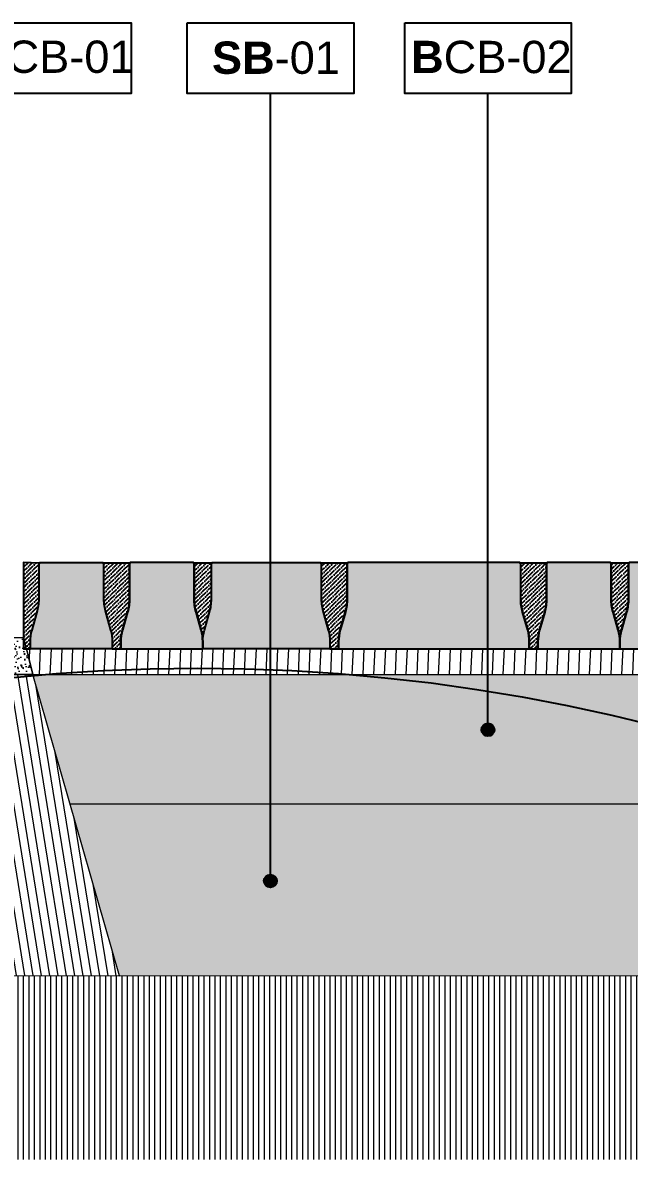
# Model space of a CAD drawing. Header units: metres. Extents: x -325 to 301, y -147 to 149.
# Drawn here: x 69.572 to 70.276, y 54.104 to 55.431 of the extents above; entities that cross this region are included whole.
import ezdxf

# ---------------------------------------------------------------- set-up
doc = ezdxf.new("R2010")
doc.units = ezdxf.units.M
doc.layers.add('-aux', color=50, linetype='Continuous', plot=False)
doc.layers.add('-AUX_MON', color=3, linetype='Continuous', plot=False)
doc.layers.add('0-TX-1_25', color=7, linetype='Continuous', true_color=0x3f4f7f)
doc.layers.add('EIT_3 TR sorra', color=7, linetype='Continuous', true_color=0xd8ceb0)
for name, color, linetype, lineweight, true_color in [('03-TR-Paviment_05_Open Joint Precast Pavements', 7, 'Continuous', 5, 0xb3b3b3), ('3-TR sorra granitica', 7, 'Continuous', 0, 0xf2dac9), ('3-TR tot_u', 7, 'Continuous', 5, 0x787878)]:
    doc.layers.add(name, color=color, linetype=linetype, lineweight=lineweight, true_color=true_color)
for name, color, linetype, lineweight in [('1-CM', 7, 'Continuous', 0), ('3-TR Formigó', 252, 'Continuous', 0), ('3-TR Seleccionat', 44, 'Continuous', 0), ('3-TR Tot-u', 37, 'Continuous', 0)]:
    doc.layers.add(name, color=color, linetype=linetype, lineweight=lineweight)
for name, color, linetype in [('1-L- kodolé', 7, 'Continuous'), ('A-KEYPLAN_HATCH', 7, 'Continuous'), ('A_TEXT_2', 7, 'Continuous')]:
    doc.layers.add(name, color=color, linetype=linetype)
doc.styles.get("Standard").update_dxf_attribs({"font": 'arial.ttf'})

# ---------------------------------------------------------------- blocks, each defined once
blk = doc.blocks.new('hatch keyplan 2')
at = {"layer": 'A-KEYPLAN_HATCH'}
blk.add_lwpolyline([(0, 0.005476596624248486), (0.012874798693294, 0.005476596623793739), (0.012874798693294, -2.273736754432321e-13), (0, 0)], close=True, dxfattribs=at)
blk = doc.blocks.new('hatch keyplan')
at = {"layer": 'A-KEYPLAN_HATCH'}
blk.add_blockref('hatch keyplan 2', (1.430579833341536, 0.8521467901477053), dxfattribs=at)
blk = doc.blocks.new('B-CB02')
at = {"layer": 'A-KEYPLAN_HATCH'}
blk.add_blockref('hatch keyplan', (-1.430579833341536, -0.8521467901477053), dxfattribs=at)
at = {"layer": 'A_TEXT_2', "insert": (-0.0007977308478888112, 0.004087061300781514), "char_height": 0.0025, "attachment_point": 1}
blk.add_mtext_dynamic_manual_height_columns('\\pi0.00129;{\\fArial|b1|i0|c0|p34;B}CB-02', width=0.01456192034901793, gutter_width=0.015, heights=[0], dxfattribs=at)
blk = doc.blocks.new('SB-01')
at = {"layer": 'A-KEYPLAN_HATCH'}
blk.add_blockref('hatch keyplan', (-1.430579833341536, -0.8521467901477053), dxfattribs=at)
at = {"layer": 'A_TEXT_2', "insert": (-0.0007977307988561444, 0.004032374434375541), "char_height": 0.0025, "attachment_point": 1}
blk.add_mtext_dynamic_manual_height_columns('\\pi0.00271;{\\fArial|b1|i0|c0|p34;SB}-01', width=0.01456192034901793, gutter_width=0.015, heights=[0], dxfattribs=at)
blk = doc.blocks.new('B-CB01')
at = {"layer": 'A-KEYPLAN_HATCH'}
blk.add_blockref('hatch keyplan', (-1.430579833341536, -0.8521467901477052), dxfattribs=at)
at = {"layer": 'A_TEXT_2', "insert": (-0.0007977308478921419, 0.004105509799023688), "char_height": 0.0025, "attachment_point": 1}
blk.add_mtext_dynamic_manual_height_columns('\\pi0.00152;{\\fArial|b1|i0|c0|p34;B}CB-01', width=0.01456192034901793, gutter_width=0.015, heights=[0], dxfattribs=at)
blk = doc.blocks.new('POINT')
at = {"layer": '0-TX-1_25'}
h = blk.add_hatch(dxfattribs=at)
h.set_pattern_fill('ANGLE', color=256)
h.set_pattern_definition([(0, (-83.74681484067048, -12.72584030761209), (0, 6.985), [5.08, -1.905]), (90, (-83.74681484067048, -12.72584030761209), (-6.985, 4.277078946022131e-16), [5.08, -1.905])])
edge = h.paths.add_edge_path()
edge.add_arc((0, 0), 0.0075, 0, 360)
h = blk.add_hatch(color=256, dxfattribs=at)
h.dxf.hatch_style = 1
edge = h.paths.add_edge_path()
edge.add_arc((0, 0), 0.0075, 0, 360)
blk.add_circle((0, 0), 0.0075, dxfattribs=at)

msp = doc.modelspace()

# ---------------------------------------------------------------- hatches: boundary and pattern name
at = {"layer": '03-TR-Paviment_05_Open Joint Precast Pavements'}
h = msp.add_hatch(color=256, dxfattribs=at)
h.dxf.hatch_style = 1
edge = h.paths.add_edge_path()
edge.add_line((69.58116131188193, 54.70496714270942), (69.58116131141627, 54.71316292432405))
edge.add_arc((69.62957886759848, 54.71316292567589), 0.04841755618221556, 164.0009824733315, 180.0000015997192, ccw=False)
edge.add_line((69.58303669659266, 54.72650781476207), (69.58898333744922, 54.74724754940056))
edge.add_arc((69.53405216237587, 54.76299779401215), 0.05714459029745565, 344.0009795872384, 359.9999987135214)
edge.add_line((69.59119675267333, 54.76299779272907), (69.59119675267333, 54.80412306699239))
edge.add_line((69.59119675267333, 54.80412306699239), (69.5919939587436, 54.80412306792371))
edge.add_line((69.5919939587436, 54.80412306792371), (69.59199395781228, 54.8049671446652))
edge.add_line((69.59199395781228, 54.8049671446652), (69.66529175318622, 54.80496714373388))
edge.add_line((69.66529175318622, 54.80496714373388), (69.66529175132358, 54.80412306559541))
edge.add_line((69.66529175132358, 54.80412306559541), (69.66608895692819, 54.8041230693207))
edge.add_line((69.66608895692819, 54.8041230693207), (69.66608895646253, 54.76299779226341))
edge.add_arc((69.72323354510321, 54.76299779377932), 0.05714458864068208, 180.0000015199253, 195.9990206462064)
edge.add_line((69.66830237168664, 54.74724754940056), (69.67424901207754, 54.72650781150244))
edge.add_arc((69.62770684060605, 54.71316292572982), 0.04841755571655446, -5.520878687548247e-06, 15.999013605509106, ccw=False)
edge.add_line((69.6761243963226, 54.71316292106442), (69.6761243963226, 54.70496714270942))
edge.add_line((69.6761243963226, 54.70496714270942), (69.58116131188193, 54.70496714270942))
h = msp.add_hatch(color=256, dxfattribs=at)
h.dxf.hatch_style = 1
edge = h.paths.add_edge_path()
edge.add_line((69.78108748193675, 54.70496714270942), (69.78108748193675, 54.71316292292707))
edge.add_arc((69.73266992220815, 54.71316292308779), 0.0484175597286054, 359.9999998098119, 375.9990189361993)
edge.add_line((69.7792120962947, 54.72650781429641), (69.77326545683512, 54.74724754846923))
edge.add_arc((69.82819663379809, 54.76299779165688), 0.05714459172141124, 179.999999391869, 195.9990185181498, ccw=False)
edge.add_line((69.77105204207668, 54.76299779226341), (69.77105204114535, 54.80412306699239))
edge.add_line((69.77105204114535, 54.80412306699239), (69.77025483647206, 54.80412306699239))
edge.add_line((69.77025483647206, 54.80412306699239), (69.7702548360064, 54.80496714280255))
edge.add_line((69.7702548360064, 54.80496714280255), (69.69695704202944, 54.80496714373388))
edge.add_line((69.69695704202944, 54.80496714373388), (69.69695704202944, 54.80412306652673))
edge.add_line((69.69695704202944, 54.80412306652673), (69.69615983689049, 54.8041230693207))
edge.add_line((69.69615983689049, 54.8041230693207), (69.69615983642483, 54.76299779226341))
edge.add_arc((69.63901525133053, 54.7629977925882), 0.05714458509429221, 344.0009805480629, 359.9999996743445, ccw=False)
edge.add_line((69.69394642166638, 54.74724755033188), (69.68799978174114, 54.72650781103678))
edge.add_arc((69.73454195085735, 54.71316292052665), 0.04841755475826025, 164.000980237225, 179.9999993636152)
edge.add_line((69.68612439609909, 54.71316292106442), (69.68612439703041, 54.70496714270942))
edge.add_line((69.68612439703041, 54.70496714270942), (69.78108748193675, 54.70496714270942))
h = msp.add_hatch(color=256, dxfattribs=at)
h.dxf.hatch_style = 1
edge = h.paths.add_edge_path()
edge.add_line((69.78108748193675, 54.7049671441064), (69.78108748193675, 54.71316292292707))
edge.add_arc((69.82950503527107, 54.71316292049968), 0.04841755333431769, 164.0009780011229, 179.9999971275111, ccw=False)
edge.add_line((69.78296286804446, 54.72650781243377), (69.78890950750404, 54.74724754846923))
edge.add_arc((69.73397832841864, 54.76299778857615), 0.05714459291252252, 344.0009850376208, 360.0000041639036)
edge.add_line((69.79112292133117, 54.76299779272907), (69.79112292039984, 54.80412306652673))
edge.add_line((69.79112292039984, 54.80412306652673), (69.7919201278671, 54.80412306699239))
edge.add_line((69.7919201278671, 54.80412306699239), (69.79192012740144, 54.80496714419954))
edge.add_line((69.79192012740144, 54.80496714419954), (69.9177459991149, 54.80496714606218))
edge.add_line((69.9177459991149, 54.80496714606218), (69.91774599771792, 54.80412306699239))
edge.add_line((69.91774599771792, 54.80412306699239), (69.91854320378819, 54.804123071649))
edge.add_line((69.91854320378819, 54.804123071649), (69.91854320378819, 54.76299779505737))
edge.add_arc((69.9756877926617, 54.76299779823006), 0.05714458887351279, 180.0000031810812, 195.9990223073626)
edge.add_line((69.92075661947796, 54.74724755219452), (69.92670325847187, 54.72650781383075))
edge.add_arc((69.88016108816454, 54.71316291977423), 0.0484175568807084, 4.282019801848946e-06, 15.999023408407481, ccw=False)
edge.add_line((69.92857864504525, 54.71316292339273), (69.92857864457959, 54.70496714457207))
edge.add_line((69.92857864457959, 54.70496714457207), (69.78108748193675, 54.7049671441064))
h = msp.add_hatch(color=256, dxfattribs=at)
h.dxf.hatch_style = 1
edge = h.paths.add_edge_path()
edge.add_line((70.15988626289958, 54.70496714690037), (70.1598862638309, 54.71316292572104))
edge.add_arc((70.11146870575908, 54.71316292564892), 0.04841755807181869, 8.533618166016224e-08, 15.99901921172602)
edge.add_line((70.15801087818885, 54.72650781662472), (70.15206423779794, 54.74724755172886))
edge.add_arc((70.20699541618485, 54.76299779680612), 0.05714459361101479, 180.0000008195852, 195.9990199458679, ccw=False)
edge.add_line((70.14985082257384, 54.7629977959887), (70.14985082257384, 54.80412307025202))
edge.add_line((70.14985082257384, 54.80412307025202), (70.14905361743489, 54.80412307025202))
edge.add_line((70.14905361743489, 54.80412307025202), (70.14905361743489, 54.80496714606218))
edge.add_line((70.14905361743489, 54.80496714606218), (69.9494821681253, 54.8049671469935))
edge.add_line((69.9494821681253, 54.8049671469935), (69.9494821681253, 54.80412306978636))
edge.add_line((69.9494821681253, 54.80412306978636), (69.94868496252069, 54.80412307351165))
edge.add_line((69.94868496252069, 54.80412307351165), (69.94868496298635, 54.76299779692002))
edge.add_arc((69.8915403717306, 54.76299779299993), 0.05714459125574946, -15.999015195823915, 3.930457012302213e-06, ccw=False)
edge.add_line((69.94647154915923, 54.74724755312585), (69.94052490923399, 54.72650781383075))
edge.add_arc((69.98706707669342, 54.71316292355345), 0.0484175531014875, 164.0009799617028, 179.9999990880909)
edge.add_line((69.93864952359193, 54.71316292432405), (69.93864952359193, 54.70496714596905))
edge.add_line((69.93864952359193, 54.70496714596905), (70.15988626289958, 54.70496714690037))
h = msp.add_hatch(color=256, dxfattribs=at)
h.dxf.hatch_style = 1
edge = h.paths.add_edge_path()
edge.add_line((70.26484934804806, 54.7049671478317), (70.26484934944504, 54.7131629261867))
edge.add_arc((70.21643178617005, 54.7131629251563), 0.04841756327499525, 1.219342830795449e-06, 15.99902034572975)
edge.add_line((70.26297396333733, 54.72650781848736), (70.25702732248077, 54.74724755359151))
edge.add_arc((70.31195849470622, 54.76299779442388), 0.05714458651823488, 179.9999984310458, 195.9990175573292, ccw=False)
edge.add_line((70.25481390818798, 54.7629977959887), (70.25481390772232, 54.80412307025202))
edge.add_line((70.25481390772232, 54.80412307025202), (70.25401670258337, 54.80412307118334))
edge.add_line((70.25401670258337, 54.80412307118334), (70.2540167035147, 54.8049671469935))
edge.add_line((70.2540167035147, 54.8049671469935), (70.18071890860641, 54.80496714745917))
edge.add_line((70.18071890860641, 54.80496714745917), (70.18071890860641, 54.8041230693207))
edge.add_line((70.18071890860641, 54.8041230693207), (70.17992170253613, 54.80412307397731))
edge.add_line((70.17992170253613, 54.80412307397731), (70.17992170346746, 54.76299779645436))
edge.add_arc((70.12277711529244, 54.76299779465671), 0.0571445881750208, -15.999017323880423, 1.8024007886197069e-06, ccw=False)
edge.add_line((70.17770828917467, 54.74724755359151), (70.17176164924943, 54.72650781429641))
edge.add_arc((70.21830381505208, 54.71316292425194), 0.0484175514447011, 164.0009796861759, 179.9999988125665)
edge.add_line((70.16988626360738, 54.71316292525538), (70.1698862645387, 54.70496714690037))
edge.add_line((70.1698862645387, 54.70496714690037), (70.26484934804806, 54.7049671478317))
h = msp.add_hatch(color=256, dxfattribs=at)
h.dxf.hatch_style = 1
edge = h.paths.add_edge_path()
edge.add_line((70.43234051024386, 54.70496714736603), (70.4323405097782, 54.7131629261867))
edge.add_arc((70.38392295051526, 54.71316292966097), 0.04841755926294423, 359.9999958886527, 375.9990150150401)
edge.add_line((70.43046512506747, 54.72650781755604), (70.42451848467657, 54.74724755266018))
edge.add_arc((70.47944966163953, 54.76299779584783), 0.05714459172141124, 179.999999391869, 195.9990185181498, ccw=False)
edge.add_line((70.42230506991812, 54.76299779645436), (70.42230506945246, 54.80412307071768))
edge.add_line((70.42230506945246, 54.80412307071768), (70.42150786431351, 54.80412307118334))
edge.add_line((70.42150786431351, 54.80412307118334), (70.42150786431351, 54.8049671469935))
edge.add_line((70.42150786431351, 54.8049671469935), (70.27568199304709, 54.80496714839049))
edge.add_line((70.27568199304709, 54.80496714839049), (70.27568199397841, 54.80412306978636))
edge.add_line((70.27568199397841, 54.80412306978636), (70.2748847883738, 54.80412307444297))
edge.add_line((70.2748847883738, 54.80412307444297), (70.27488478883946, 54.76299779692002))
edge.add_arc((70.21774020019878, 54.76299779843593), 0.05714458864068208, 344.0009793537936, 359.99999848007474, ccw=False)
edge.add_line((70.27267137361535, 54.74724755405717), (70.26672473415577, 54.72650781429641))
edge.add_arc((70.31326690161521, 54.71316292401911), 0.0484175531014875, 164.0009799617028, 179.9999990880909)
edge.add_line((70.26484934851372, 54.71316292478971), (70.26484934804806, 54.7049671478317))
edge.add_line((70.26484934804806, 54.7049671478317), (70.43234051024386, 54.70496714736603))
at = {"layer": '3-TR Formigó'}
h = msp.add_hatch(dxfattribs=at)
h.set_pattern_fill('ANSI31', color=256, scale=0.003, angle=234.1752438963392, style=0)
h.set_pattern_definition([(279.1752438963392, (30.55168772833082, -37.0402800558387), (0.009403130041245794, 0.001518805592372137), [])])
h.paths.add_polyline_path([(69.26479608225027, 54.68781439920836), (69.26185965275819, 54.67496714080112), (69.26536664602102, 54.68781421862742)])
h.paths.add_polyline_path([(69.58395847193043, 54.67496714082662), (69.26185965275819, 54.67496714080112), (69.18227604031613, 54.3267546368532), (69.6846533415339, 54.32510280766483)])
at = {"layer": '3-TR Seleccionat'}
h = msp.add_hatch(dxfattribs=at)
h.set_pattern_fill('ANSI31', color=256, scale=0.002, angle=225, style=0)
h.set_pattern_definition([(270, (441145.4500372622, -650782.2914663851), (-0.00635, -1.734723475976807e-18), [])])
h.paths.add_polyline_path([(70.83859111886316, 54.32496732452221), (70.83859111700285, 54.11211401200694), (68.00319703128964, 54.11211401154128), (68.00319703124309, 54.37823437794212), (69.21885653334536, 54.32515749658915), (69.59463289343628, 54.32496736663732)])
at = {"layer": '3-TR sorra granitica'}
h = msp.add_hatch(dxfattribs=at)
h.set_pattern_fill('LINE', color=256, scale=0.09999999999999998, angle=51.85352778411536, style=0)
h.set_pattern_definition([(87.50000002286343, (100.7384107214512, 261.683301193957), (-0.0124881027699908, 0.0005452423370833593), [])])
h.paths.add_polyline_path([(69.57717916258451, 54.7049655843996), (69.58395847193064, 54.67496714082588), (70.83859111746618, 54.67496732452221), (70.83859111793184, 54.70496712168154)])
at = {"layer": '3-TR Tot-u'}
h = msp.add_hatch(dxfattribs=at)
h.set_pattern_fill('EARTH', color=256, scale=0.005, angle=-80.8247561036608, style=0)
h.set_pattern_definition([(279.1752438963392, (-118.9625174717181, 14.03905502825332), (0.03640645211205976, -0.02628108149624554), [0.03175, -0.03175]), (279.1752438963392, (-118.9507635591665, 14.04095353524378), (0.03640645211205976, -0.02628108149624554), [0.03175, -0.03175]), (279.1752438963392, (-118.939009646615, 14.04285204223424), (0.03640645211205976, -0.02628108149624554), [0.03175, -0.03175]), (9.175243896339197, (-118.934458840101, 14.03956690704722), (0.02628108149624554, 0.03640645211205976), [0.03175, -0.03175]), (9.175243896339197, (-118.9325603331105, 14.02781299449566), (0.02628108149624554, 0.03640645211205976), [0.03175, -0.03175]), (9.175243896339197, (-118.93066182612, 14.0160590819441), (0.02628108149624554, 0.03640645211205976), [0.03175, -0.03175])])
h.paths.add_polyline_path([(69.18227604026966, 54.32675463664972), (69.22758041758313, 54.52496714061017), (68.00552659687641, 54.57832320415956), (68.00319703124309, 54.37823437794212)])
h.paths.add_polyline_path([(69.62713013716679, 54.52496718622254), (69.68465334153393, 54.32510280766484), (70.83859111209202, 54.32496732452221), (70.83859111886316, 54.52496732452222)])
at = {"layer": '3-TR tot_u'}
h = msp.add_hatch(dxfattribs=at)
h.set_pattern_fill('AR-CONC', color=256, scale=8.999999999999999e-05, angle=89.12013604502302)
h.set_pattern_definition([(139.120136045023, (-14.60224053864265, 33.56917812965273), (0.001686133734558681, 0.01637265856101822), [0.0017145, -0.0188595]), (84.12013604502302, (-14.60224053864265, 33.56917812965273), (-0.01724179617372197, -0.00290748711466006), [0.0013716, -0.0150876525753]), (189.571580745023, (-14.60210002789198, 33.57054251348421), (-0.01555566173899593, 0.01346517139233876), [0.001457100792, -0.016028122014]), (135.304336045023, (-14.60681199956234, 33.56924833691632), (0.004158003480228345, 0.0243361331650143), [0.00257175, -0.02828925]), (185.755693655023, (-14.60646550175926, 33.57127634624469), (-0.02193762528519581, 0.02170580378220735), [0.0021856520826, -0.0240422047344]), (80.30428721502301, (-14.60681199956234, 33.56924833691632), (-0.02193762528408031, 0.02170580378340302), [0.0020573970363, -0.0226313758728]), (110.120136045023, (-14.60563403070061, 33.57151651556026), (0.009412318671021732, 0.01350235245712325), [0.001714499999999998, -0.01885949999999996]), (55.12013604502305, (-14.60563403070061, 33.57151651556026), (-0.01648954995488549, 0.005816080520404791), [0.0013716, -0.0150876]), (160.571581045023, (-14.60484967080677, 33.57264171159777), (-0.007077231369881504, 0.01931843294841979), [0.001457100791999999, -0.01602809438399998]), (126.620136045023, (-14.60224053864265, 33.56917812965273), (-0.007604787665115693, 0.0003947993495843407), [0, -0.01490472, 0, -0.0153162, 0, -0.01514475]), (96.620136045023, (-14.60224053864265, 33.56917812965273), (-0.00892284167387205, 0.006151513382976603), [0, -0.00873252, 0, -0.01456182, 0, -0.005772150000000001]), (56.62013604502302, (-14.60231881974157, 33.56408095072729), (0.0007029168097867468, 0.01219379739058277), [0, -0.005715, 0, -0.0178308, 0, -0.0236601]), (46.62013604502302, (-14.60235392337336, 33.56179522026745), (-0.002083394992122018, 0.01336519464819413), [0, -0.0074295, 0, -0.01184148, 0, -0.0168021])])
h.paths.add_polyline_path([(69.58395847193044, 54.67496714082667), (69.57343887495027, 54.71771454835311), (69.27352883289593, 54.71771454695904), (69.2618596527582, 54.67496714080112)])
h = msp.add_hatch(dxfattribs=at)
h.set_pattern_fill('AR-CONC', color=256, scale=0.0002, angle=90.26641431039367)
h.set_pattern_definition([(140.2664143103937, (269988.4054339312, -738416.727520266), (0.003018358551071247, 0.03645136258436954), [0.00381, -0.04191]), (85.26641431039367, (269988.4054339312, -738416.727520266), (-0.03817818106754276, -0.007226282933233686), [0.003048, -0.033528116834]), (190.7178590103937, (269988.4056854604, -738416.7244826622), (-0.03515982095845395, 0.02922507956224307), [0.00323800176, -0.03561804892000001]), (136.4506143103937, (269988.395274041, -738416.7275675079), (0.00815628255818146, 0.05425431968784703), [0.005715, -0.062865]), (186.9019719203937, (269988.3959537258, -738416.7230463185), (-0.04970546584793135, 0.04725021761608914), [0.004857004628, -0.053427121632]), (81.45056548039366, (269988.395274041, -738416.7275675079), (-0.04970546584550613, 0.04725021761879526), [0.004571993414, -0.050291946384]), (111.2664143103937, (269988.3977903926, -738416.7224757522), (0.02031182351307306, 0.03041765279537408), [0.00381, -0.04191]), (56.2664143103937, (269988.3977903926, -738416.7224757522), (-0.03689466829018208, 0.01218898497184377), [0.003048, -0.033528]), (161.7178593103937, (269988.3994830446, -738416.7199409478), (-0.01658284496692729, 0.04260663769872181), [0.003238001759999997, -0.03561798751999995]), (127.7664143103937, (269988.4054339312, -738416.727520266), (-0.01691369723239765, 0.0005390813352213942), [0, -0.0331216, 0, -0.034036, 0, -0.033655]), (97.76641431039367, (269988.4054339312, -738416.727520266), (-0.02009803784807661, 0.01327062430379522), [0, -0.0194056, 0, -0.0323596, 0, -0.012827]), (57.76641431039366, (269988.4054866059, -738416.7388485435), (0.001019642850235293, 0.02712315336894964), [0, -0.0127, 0, -0.039624, 0, -0.052578]), (47.76641431039366, (269988.4055102268, -738416.7439284886), (-0.005222997154178432, 0.02960187044262312), [0, -0.01651, 0, -0.0263144, 0, -0.037338])])
h.paths.add_polyline_path([(69.58395847193043, 54.67496714082662), (69.62713009209435, 54.52496734282656), (70.83859111886316, 54.52496732452222), (70.83859111886316, 54.67496736224078)])
at = {"layer": 'EIT_3 TR sorra'}
h = msp.add_hatch(dxfattribs=at)
h.set_pattern_fill('ANSI36', color=256, scale=0.001075000000000009, angle=-0.5853068080104545, style=0, double=1)
h.set_pattern_definition([(44.41469319198954, (39.52257316867173, -15.50268528523748), (0.001877787426372729, 0.006618133599094154), [0.00853281250000004, -0.00170656250000001, 0, -0.00170656250000001])])
edge = h.paths.add_edge_path()
edge.add_line((69.57319701328709, 54.70496402608977), (69.58116131188193, 54.70496714270942))
edge.add_line((69.58116131188193, 54.70496714270942), (69.58115875910393, 54.71316292170931))
edge.add_arc((69.62957630592106, 54.71317800426978), 0.04841754916632017, 164.0188290939622, 180.0178482200737, ccw=False)
edge.add_line((69.58302998722122, 54.72650839371518), (69.58897016327266, 54.74724998507772))
edge.add_arc((69.53403408829298, 54.76298311028705), 0.05714458472178788, 344.0188335243519, 360.0178526505692)
edge.add_line((69.59117867024078, 54.76300091582692), (69.59116585358014, 54.80412967660024))
edge.add_line((69.59116585358014, 54.80412967660024), (69.57319703121514, 54.80496714408311))
edge.add_line((69.57319703121514, 54.80496714408311), (69.57319703121514, 54.76299154488001))
edge.add_line((69.57319703121514, 54.76299154488001), (69.57319703121514, 54.74724199162567))
edge.add_line((69.57319703121514, 54.74724199162567), (69.57319703121514, 54.72650410814683))
edge.add_line((69.57319703121514, 54.72650410814683), (69.57319703121514, 54.71315980420357))
edge.add_line((69.57319703121514, 54.71315980420357), (69.57319701328709, 54.70496402608977))
edge.add_line((69.57319701328709, 54.70496402608977), (69.58116131188193, 54.70496714270942))
h = msp.add_hatch(dxfattribs=at)
h.set_pattern_fill('ANSI36', color=256, scale=0.001075000000000009, angle=-0.5853068080104545, style=0, double=1)
h.set_pattern_definition([(44.41469319198954, (39.41761008352325, -15.50268528523748), (0.001877787426372729, 0.006618133599094154), [0.00853281250000004, -0.00170656250000001, 0, -0.00170656250000001])])
edge = h.paths.add_edge_path()
edge.add_line((69.67612439954893, 54.70496402615296), (69.68612439703041, 54.70496714270942))
edge.add_line((69.68612439703041, 54.70496714270942), (69.68612184425241, 54.71316292170931))
edge.add_arc((69.73453939106955, 54.71317800426978), 0.04841754916632017, 164.0188290939622, 180.0178482200737, ccw=False)
edge.add_line((69.68799307236971, 54.72650839371518), (69.69393324842115, 54.74724998507772))
edge.add_arc((69.63899717344147, 54.76298311028705), 0.05714458472178788, 344.0188335243519, 360.0178526505693)
edge.add_line((69.69614175538926, 54.76300091582692), (69.69612893872862, 54.80412967660024))
edge.add_line((69.69612893872862, 54.80412967660024), (69.6660580628362, 54.80412030538325))
edge.add_line((69.6660580628362, 54.80412030538325), (69.66607088041803, 54.76299154488001))
edge.add_arc((69.72321546865017, 54.76300934737994), 0.05714459100517891, 180.017849600627, 196.0168687269365)
edge.add_line((69.66828920194955, 54.74724199162567), (69.67424230332934, 54.72650410814683))
edge.add_arc((69.6277042979348, 54.71314471911421), 0.04841755075824079, 0.017851212097582447, 16.016870338310184, ccw=False)
edge.add_line((69.67612184634307, 54.71315980420357), (69.67612439954893, 54.70496402615296))
edge.add_line((69.67612439954893, 54.70496402615296), (69.68612439703041, 54.70496714270942))
h = msp.add_hatch(dxfattribs=at)
h.set_pattern_fill('ANSI36', color=256, scale=0.001075000000000009, angle=-0.5853068080104545, style=0, double=1)
h.set_pattern_definition([(44.41469319198954, (39.41761008048027, -15.50271487216422), (0.001877787426372729, 0.006618133599094154), [0.00853281250000004, -0.00170656250000001, 0, -0.00170656250000001])])
edge = h.paths.add_edge_path()
edge.add_line((69.78108748193675, 54.70496714270942), (69.78108492826561, 54.71316292074133))
edge.add_arc((69.82950247942257, 54.7131780074916), 0.04841755350744981, 164.0188340504495, 180.0178531765575, ccw=False)
edge.add_line((69.7829561553962, 54.72650839410562), (69.78889633195034, 54.7472499845563))
edge.add_arc((69.73396024631555, 54.76298311250994), 0.05714459572067044, 344.018833820474, 360.0178529466926)
edge.add_line((69.79110483926213, 54.76300091834858), (69.79109202371671, 54.8041296861573))
edge.add_line((69.79109202371671, 54.8041296861573), (69.7710211472511, 54.80412342947783))
edge.add_line((69.7710211472511, 54.80412342947783), (69.77103396138195, 54.76299466207826))
edge.add_arc((69.82817855161095, 54.76301246774168), 0.0571445930030311, 180.0178527718653, 196.0168718981762)
edge.add_line((69.77325228386273, 54.74724510839607), (69.77920538388409, 54.72650722393054))
edge.add_arc((69.7326673871683, 54.71314782457218), 0.04841754526547819, 0.017865790663677217, 16.016884916877416, ccw=False)
edge.add_line((69.78108493007997, 54.71316292197938), (69.78108748290474, 54.70496714181627))
h = msp.add_hatch(dxfattribs=at)
h.set_pattern_fill('ANSI36', color=256, scale=0.001075000000000009, angle=-0.5853068080104545, style=0, double=1)
h.set_pattern_definition([(44.41469319198954, (39.16508495696173, -15.5026850936575), (0.001877787426372729, 0.006618133599094154), [0.00853281250000004, -0.00170656250000001, 0, -0.00170656250000001])])
edge = h.paths.add_edge_path()
edge.add_line((69.92864952611045, 54.70496421773294), (69.93864952359193, 54.7049673342894))
edge.add_line((69.93864952359193, 54.7049673342894), (69.93864697081393, 54.71316311328929))
edge.add_arc((69.98706451763107, 54.71317819584976), 0.04841754916632017, 164.0188290939622, 180.0178482200737, ccw=False)
edge.add_line((69.94051819893123, 54.72650858529516), (69.94645837498267, 54.74725017665769))
edge.add_arc((69.89152230000299, 54.76298330186703), 0.05714458472178788, 344.0188335243519, 360.0178526505693)
edge.add_line((69.94866688195079, 54.7630011074069), (69.94865406529014, 54.80412986818022))
edge.add_line((69.94865406529014, 54.80412986818022), (69.91858318939772, 54.80412049696323))
edge.add_line((69.91858318939772, 54.80412049696323), (69.91859600697956, 54.76299173645999))
edge.add_arc((69.97574059521169, 54.76300953895992), 0.05714459100517891, 180.017849600627, 196.0168687269365)
edge.add_line((69.92081432851107, 54.74724218320565), (69.92676742989086, 54.72650429972681))
edge.add_arc((69.88022942449632, 54.71314491069419), 0.04841755075824079, 0.017851212097582447, 16.016870338310184, ccw=False)
edge.add_line((69.92864697290459, 54.71315999578355), (69.92864952611045, 54.70496421773294))
edge.add_line((69.92864952611045, 54.70496421773294), (69.93864952359193, 54.7049673342894))
h = msp.add_hatch(dxfattribs=at)
h.set_pattern_fill('ANSI36', color=256, scale=0.001075000000000009, angle=-0.5853068080104545, style=0, double=1)
h.set_pattern_definition([(44.41469319198954, (38.93384821601498, -15.50268508616919), (0.001877787426372729, 0.006618133599094154), [0.00853281250000004, -0.00170656250000001, 0, -0.00170656250000001])])
edge = h.paths.add_edge_path()
edge.add_line((70.1598862670572, 54.70496422522125), (70.16988626453869, 54.70496734177771))
edge.add_line((70.16988626453869, 54.70496734177771), (70.16988371176069, 54.7131631207776))
edge.add_arc((70.21830125857782, 54.71317820333807), 0.04841754916632017, 164.0188290939622, 180.0178482200737, ccw=False)
edge.add_line((70.17175493987799, 54.72650859278347), (70.17769511592942, 54.747250184146))
edge.add_arc((70.12275904094975, 54.76298330935534), 0.05714458472178788, 344.0188335243519, 360.0178526505693)
edge.add_line((70.17990362289754, 54.76300111489521), (70.1798908062369, 54.80412987566853))
edge.add_line((70.1798908062369, 54.80412987566853), (70.14981993034448, 54.80412050445154))
edge.add_line((70.14981993034448, 54.80412050445154), (70.1498327479263, 54.7629917439483))
edge.add_arc((70.20697733615843, 54.76300954644828), 0.05714459100517892, 180.0178496006768, 196.0168687269884)
edge.add_line((70.15205106945783, 54.74724219069396), (70.15800417083761, 54.72650430721512))
edge.add_arc((70.11146616544308, 54.7131449181825), 0.04841755075824079, 0.017851212097582447, 16.016870338310184, ccw=False)
edge.add_line((70.15988371385134, 54.71316000327186), (70.1598862670572, 54.70496422522125))
edge.add_line((70.1598862670572, 54.70496422522125), (70.16988626453869, 54.70496734177771))
h = msp.add_hatch(dxfattribs=at)
h.set_pattern_fill('ANSI36', color=256, scale=0.001075000000000009, angle=-0.5853068080104545, style=0, double=1)
h.set_pattern_definition([(44.41469319198954, (38.93384804153639, -15.50271486704195), (0.001877787426372729, 0.006618133599094154), [0.00853281250000004, -0.00170656250000001, 0, -0.00170656250000001])])
edge = h.paths.add_edge_path()
edge.add_line((70.26484952088063, 54.7049671478317), (70.2648469672095, 54.7131629258636))
edge.add_arc((70.31326451836644, 54.71317801261387), 0.0484175535074356, 164.0188340504449, 180.0178531765575, ccw=False)
edge.add_line((70.26671819434009, 54.7265083992279), (70.27265837089422, 54.74724998967858))
edge.add_arc((70.21772228525943, 54.76298311763222), 0.05714459572067044, 344.018833820474, 360.0178529466926)
edge.add_line((70.27486687820601, 54.76300092347086), (70.2748540626606, 54.80412969127957))
edge.add_line((70.2748540626606, 54.80412969127957), (70.25478318619498, 54.8041234346001))
edge.add_line((70.25478318619498, 54.8041234346001), (70.25479600032583, 54.76299466720053))
edge.add_arc((70.31194059055483, 54.76301247286396), 0.0571445930030311, 180.0178527718653, 196.0168718981762)
edge.add_line((70.25701432280661, 54.74724511351835), (70.26296742282797, 54.72650722905281))
edge.add_arc((70.21642942611219, 54.71314782969445), 0.04841754526547819, 0.017865790663677217, 16.016884916877416, ccw=False)
edge.add_line((70.26484696902385, 54.71316292710165), (70.26484952184862, 54.70496714693854))

# ---------------------------------------------------------------- linework, layer by layer
at = {"layer": '-aux'}
for points in [[(69.57319701328709, 54.70496402608977), (69.58116131188193, 54.70496714270942), (69.58115875910393, 54.71316292170931, -0.06992251114754273), (69.58302998722122, 54.72650839371518), (69.58897016327266, 54.74724998507772, 0.06992251114800961), (69.59117867024078, 54.76300091582692), (69.59116585358014, 54.80412967660024), (69.57319703121514, 54.80496714408311), (69.57319703121514, 54.76299154488001), (69.57319703121514, 54.74724199162567), (69.57319703121514, 54.72650410814683), (69.57319703121514, 54.71315980420357), (69.57319701328709, 54.70496402608977), (69.58116131188193, 54.70496714270942)], [(69.67612439954893, 54.70496402615296), (69.68612439703041, 54.70496714270942), (69.68612184425241, 54.71316292170931, -0.06992251114754273), (69.68799307236971, 54.72650839371518), (69.69393324842115, 54.74724998507772, 0.06992251114800961), (69.69614175538926, 54.76300091582692), (69.69612893872862, 54.80412967660024), (69.6660580628362, 54.80412030538325), (69.66607088041803, 54.76299154488001, 0.0699225111484148), (69.66828920194955, 54.74724199162567), (69.67424230332934, 54.72650410814683, -0.06992251114798485), (69.67612184634307, 54.71315980420357), (69.67612439954893, 54.70496402615296), (69.68612439703041, 54.70496714270942)], [(69.78108748290474, 54.70496714181627), (69.78108748193675, 54.70496714270942), (69.78108492826561, 54.71316292074133, -0.06992251114754273), (69.7829561553962, 54.72650839410562), (69.78889633195034, 54.7472499845563, 0.06992251114800961), (69.79110483926213, 54.76300091834858), (69.79109202371671, 54.8041296861573), (69.7710211472511, 54.80412342947783), (69.77103396138195, 54.76299466207826, 0.0699225111484148), (69.77325228386273, 54.74724510839607), (69.77920538388409, 54.72650722393054, -0.06992251114798485), (69.78108493007997, 54.71316292197938), (69.78108748290474, 54.70496714181627), (69.78108748193675, 54.70496714270942)], [(69.92864952611045, 54.70496421773294), (69.93864952359193, 54.7049673342894), (69.93864697081393, 54.71316311328929, -0.06992251114754273), (69.94051819893123, 54.72650858529516), (69.94645837498267, 54.74725017665769, 0.06992251114800961), (69.94866688195079, 54.7630011074069), (69.94865406529014, 54.80412986818022), (69.91858318939772, 54.80412049696323), (69.91859600697956, 54.76299173645999, 0.0699225111484148), (69.92081432851107, 54.74724218320565), (69.92676742989086, 54.72650429972681, -0.06992251114798485), (69.92864697290459, 54.71315999578355), (69.92864952611045, 54.70496421773294), (69.93864952359193, 54.7049673342894)], [(70.1598862670572, 54.70496422522125), (70.16988626453869, 54.70496734177771), (70.16988371176069, 54.7131631207776, -0.06992251114754273), (70.17175493987799, 54.72650859278347), (70.17769511592942, 54.747250184146, 0.06992251114800961), (70.17990362289754, 54.76300111489521), (70.1798908062369, 54.80412987566853), (70.14981993034448, 54.80412050445154), (70.1498327479263, 54.7629917439483, 0.0699225111484148), (70.15205106945783, 54.74724219069396), (70.15800417083761, 54.72650430721512, -0.06992251114798485), (70.15988371385134, 54.71316000327186), (70.1598862670572, 54.70496422522125), (70.16988626453869, 54.70496734177771)], [(70.26484952184862, 54.70496714693854), (70.26484952088063, 54.7049671478317), (70.2648469672095, 54.7131629258636, -0.06992251114754273), (70.26671819434009, 54.7265083992279), (70.27265837089422, 54.74724998967858, 0.06992251114800961), (70.27486687820601, 54.76300092347086), (70.2748540626606, 54.80412969127957), (70.25478318619498, 54.8041234346001), (70.25479600032583, 54.76299466720053, 0.0699225111484148), (70.25701432280661, 54.74724511351835), (70.26296742282797, 54.72650722905281, -0.06992251114798485), (70.26484696902385, 54.71316292710165), (70.26484952184862, 54.70496714693854), (70.26484952088063, 54.7049671478317)]]:
    msp.add_lwpolyline(points, format="xyb", dxfattribs=at)
at = {"layer": '-AUX_MON'}
msp.add_circle((69.77489013288522, 52.55433688148585), 2.127946726816823, dxfattribs=at)
at = {"layer": '0-TX-1_25'}
for points in [[(69.85959759708791, 54.43534192115152), (69.85959759708791, 55.34922983053185)], [(70.11187218989389, 54.61088854785885), (70.11187218989389, 55.34922983053185)]]:
    msp.add_lwpolyline(points, dxfattribs=at)
at = {"layer": '1-CM'}
msp.add_line((69.57319701142454, 54.67496736736305), (70.83859111746618, 54.67496732452221), dxfattribs=at)
for points in [[(69.58395847193046, 54.67496714082662), (69.57343887495027, 54.71771454835311), (69.27352883289593, 54.71771454695904), (69.2618596527582, 54.67496714080112)], [(69.58395847193063, 54.67496714082594), (70.83859111746618, 54.67496736224078), (70.83859111793184, 54.70496736343287), (69.57657629198266, 54.70496534848198)], [(69.58395847193043, 54.67496714082662), (69.26185965275819, 54.67496714080112), (69.18227604026963, 54.32675463664972), (69.6846533415339, 54.32510280766483)]]:
    msp.add_lwpolyline(points, close=True, dxfattribs=at)
for points in [[(69.62713015028083, 54.52496714065762), (70.83859111886316, 54.52496714065762)], [(70.83859111209202, 54.32496732452221), (69.21885653334536, 54.32515749658915)]]:
    msp.add_lwpolyline(points, dxfattribs=at)
at = {"layer": '1-L- kodolé'}
for points in [[(69.58116131188193, 54.70496714270942), (69.58116131141627, 54.71316292432405, -0.06992251114875708), (69.58303669659266, 54.72650781476207), (69.58898333744922, 54.74724754940056, 0.0699225111482901), (69.59119675267333, 54.76299779272907), (69.59119675267333, 54.80412306699239), (69.5919939587436, 54.80412306792371), (69.59199395781228, 54.8049671446652), (69.66529175318622, 54.80496714373388), (69.66529175132358, 54.80412306559541), (69.66608895692819, 54.8041230693207), (69.66608895646253, 54.76299779226341, 0.0699225111482901), (69.66830237168664, 54.74724754940056), (69.67424901207754, 54.72650781150244, -0.06992251114875708), (69.6761243963226, 54.71316292106442), (69.6761243963226, 54.70496714270942)], [(69.78108748193675, 54.70496714270942), (69.78108748193675, 54.71316292292707, 0.06992251114875708), (69.7792120962947, 54.72650781429641), (69.77326545683512, 54.74724754846923, -0.0699225111482901), (69.77105204207668, 54.76299779226341), (69.77105204114535, 54.80412306699239), (69.77025483647206, 54.80412306699239), (69.7702548360064, 54.80496714280255), (69.69695704202944, 54.80496714373388), (69.69695704202944, 54.80412306652673), (69.69615983689049, 54.8041230693207), (69.69615983642483, 54.76299779226341, -0.0699225111482901), (69.69394642166638, 54.74724755033188), (69.68799978174114, 54.72650781103678, 0.06992251114875708), (69.68612439609909, 54.71316292106442), (69.68612439703041, 54.70496714270942)], [(69.78108748193675, 54.7049671441064), (69.78108748193675, 54.71316292292707, -0.06992251114875708), (69.78296286804446, 54.72650781243377), (69.78890950750404, 54.74724754846923, 0.0699225111482901), (69.79112292133117, 54.76299779272907), (69.79112292039984, 54.80412306652673), (69.7919201278671, 54.80412306699239), (69.79192012740144, 54.80496714419954), (69.9177459991149, 54.80496714606218), (69.91774599771792, 54.80412306699239), (69.91854320378819, 54.804123071649), (69.91854320378819, 54.76299779505737, 0.0699225111482901), (69.92075661947796, 54.74724755219452), (69.92670325847187, 54.72650781383075, -0.06992251114875708), (69.92857864504525, 54.71316292339273), (69.92857864457959, 54.70496714457207)], [(70.15988626289958, 54.70496714690037), (70.1598862638309, 54.71316292572104, 0.06992251114875708), (70.15801087818885, 54.72650781662472), (70.15206423779794, 54.74724755172886, -0.0699225111482901), (70.14985082257384, 54.7629977959887), (70.14985082257384, 54.80412307025202), (70.14905361743489, 54.80412307025202), (70.14905361743489, 54.80496714606218), (69.9494821681253, 54.8049671469935), (69.9494821681253, 54.80412306978636), (69.94868496252069, 54.80412307351165), (69.94868496298635, 54.76299779692002, -0.0699225111482901), (69.94647154915923, 54.74724755312585), (69.94052490923399, 54.72650781383075, 0.06992251114875708), (69.93864952359193, 54.71316292432405), (69.93864952359193, 54.70496714596905)], [(70.26484934804806, 54.7049671478317), (70.26484934944504, 54.7131629261867, 0.06992251114875708), (70.26297396333733, 54.72650781848736), (70.25702732248077, 54.74724755359151, -0.0699225111482901), (70.25481390818798, 54.7629977959887), (70.25481390772232, 54.80412307025202), (70.25401670258337, 54.80412307118334), (70.2540167035147, 54.8049671469935), (70.18071890860641, 54.80496714745917), (70.18071890860641, 54.8041230693207), (70.17992170253613, 54.80412307397731), (70.17992170346746, 54.76299779645436, -0.0699225111482901), (70.17770828917467, 54.74724755359151), (70.17176164924943, 54.72650781429641, 0.06992251114875708), (70.16988626360738, 54.71316292525538), (70.1698862645387, 54.70496714690037)], [(70.43234051024386, 54.70496714736603), (70.4323405097782, 54.7131629261867, 0.06992251114875708), (70.43046512506747, 54.72650781755604), (70.42451848467657, 54.74724755266018, -0.0699225111482901), (70.42230506991812, 54.76299779645436), (70.42230506945246, 54.80412307071768), (70.42150786431351, 54.80412307118334), (70.42150786431351, 54.8049671469935), (70.27568199304709, 54.80496714839049), (70.27568199397841, 54.80412306978636), (70.2748847883738, 54.80412307444297), (70.27488478883946, 54.76299779692002, -0.0699225111482901), (70.27267137361535, 54.74724755405717), (70.26672473415577, 54.72650781429641, 0.06992251114875708), (70.26484934851372, 54.71316292478971), (70.26484934804806, 54.7049671478317)]]:
    msp.add_lwpolyline(points, format="xyb", close=True, dxfattribs=at)

# ---------------------------------------------------------------- block references
at = {"layer": '0-TX-1_25', "xscale": 15, "yscale": 15, "zscale": 15}
for name, p in [('B-CB01', (69.50481867520759, 55.34922983051991)), ('SB-01', (69.7630366068882, 55.34922983053355)), ('B-CB02', (70.0153111996942, 55.34922983053355))]:
    msp.add_blockref(name, p, dxfattribs=at)
at = {"layer": '0-TX-1_25'}
for p in [(70.11187218989389, 54.61088854785885), (69.85959759708791, 54.43534192115152)]:
    msp.add_blockref('POINT', p, dxfattribs=at)

doc.saveas('drawing.dxf')
